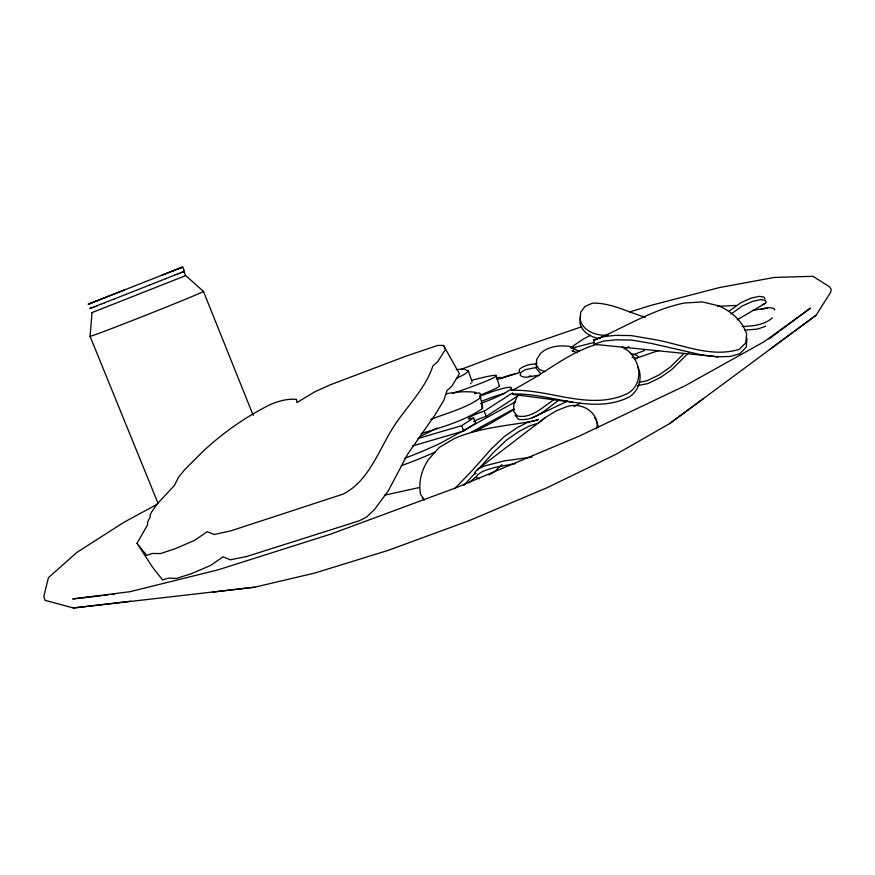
<?xml version="1.0" encoding="UTF-8"?>
<svg xmlns="http://www.w3.org/2000/svg" width="875" height="875" viewBox="0 0 875 875"><rect width="100%" height="100%" fill="white"/><g stroke="black" fill="none" stroke-linecap="round" stroke-linejoin="round"><path stroke-width="1.31" d="M536.681 362.644L536.288 368.419L540.706 373.559M746.977 338.275L746.178 347.255L739.823 353.73L730.395 356.42L717.861 356.836L595.241 344.422L594.212 344.214L593.775 339.894L603.061 336.722L615.016 335.377L631.127 335.562L651.23 339.019C680.072 343.383 710.008 358.444 739.342 349.3L745.828 342.792L746.627 333.845C742.186 320.709 731.281 311.402 718.823 305.867L702.264 301.897L683.977 303.078C655.353 308.963 630.109 323.991 603.859 336.066L594.814 340.123L593.775 339.894M92.028 312.55L90.07 336.339L157.992 503.18M580.562 315.853L579.928 323.116C582.05 332.423 591.347 337.477 600.184 338.658M596.586 428.663L597.319 424.681C595.952 409.992 579.852 402.117 566.519 406.744L556.248 410.834L545.278 417.572L478.242 468.858L475.256 471.702L474.775 473.616L476.098 473.845M519.094 372.072L519.63 369.173C524.278 365.356 530.447 363.945 536.342 363.956M446.469 393.739C455.962 391.891 466.637 391.092 475.913 392.383C470.969 396.222 481.983 389.856 480.058 395.183L479.817 397.305L480.55 397.512L479.839 398.191C465.402 408.57 447.278 412.88 430.806 419.409M137.036 543.32L147.623 524.759L147.547 522.189L150.336 516.731L149.964 515.506L151.506 512.159L157.412 503.705L174.377 485.516L178.434 477.422L184.559 469.82L203.405 450.975C223.661 432.305 246.247 416.358 271.02 404.25C279.07 400.947 287.678 398.541 296.461 399.372L296.92 402.587L314.727 391.825L329.755 385.033L405.683 356.256L437.522 345.472L443.472 345.406L459.397 373.713L451.773 386.291L447.038 390.513L443.92 400.181L434.766 415.286L407.63 454.234L388.248 490.919L374.533 509.447L366.712 516.906L359.472 520.734L246.805 556.456L230.3 559.803L223.059 556.817L210.864 565.327L191.264 573.716L176.411 578.43L168.427 578.112L162.586 579.972L152.644 567.383L137.036 543.32L146.628 555.362L152.469 553.448L160.387 553.591L175.219 548.734L194.852 540.214L207.134 531.705L214.255 534.472L230.716 530.906L343.339 494.025C368.517 481.031 378.394 451.172 392.514 428.498C405.541 407.531 425.119 389.758 432.906 365.881L437.697 361.681L445.517 349.333L443.472 345.406M594.158 342.442L571.484 348.184L579.184 351.006M475.497 472.664L463.827 485.352M477.75 469.864L493.369 452.627L506.548 440.027L519.225 431.277L529.834 425.863L537.327 423.467M737.209 319.845L765.319 303.308L766.259 302.159L765.297 300.344L760.539 299.644L752.686 301.339L742.459 305.856L731.008 314.005M683.878 353.566L670.545 366.898L659.127 374.894L646.745 380.844L639.067 382.386M472.172 382.178L468.442 371.142L463.739 368.911L456.247 369.666M212.592 592.134L254.778 587.18L314.858 573.027L388.369 550.309L468.497 520.898L547.072 487.736L616.164 454.234L669.506 423.675L816.123 315.208L830.594 292.37L831.184 289.373L829.533 286.781L812.984 276.325L774.463 277.408L719.513 287.547L652.17 305.047L629.584 311.992M518.798 394.734L517.103 396.659L513.734 404.983L513.855 411.808L517.311 415.953C531.409 418.983 543.255 406.689 554.017 399.514M468.442 371.142L464.691 374.183L456.903 378.252M470.509 383.775L471.045 383.195M688.472 352.942L671.661 369.644L660.242 377.628L647.872 383.567L637.623 385.623M729.225 311.084L741.125 302.531L751.363 298.036L759.227 296.362L763.995 297.084L764.958 298.933M502.02 464.658L494.495 471.647L488.95 474.983M454.595 488.72L471.855 470.925L491.236 449.017L504.427 436.428L517.125 427.7L527.767 422.308L538.486 419.453L535.762 420.722M468.814 482.792L476.164 476.7M545.278 417.572L538.541 423.052M768.972 338.986L778.805 331.68M780.981 330.061L810.458 308.12L764.236 341.633L685.475 385.569L579.119 436.177L455.842 487.845L330.367 534.242L217.798 569.931L129.85 591.719L72.756 598.927L101.128 595.766M769.88 349.344L816.123 315.208M669.506 423.675L703.456 398.606M559.158 399.908C547.105 408.198 534.395 421.947 518.525 419.311L515.058 415.155M772.373 317.778C764.214 325.15 752.686 326.178 742.164 326.463M644.536 350.514L633.073 354.802M412.278 446.02L463.739 431.003L475.705 423.227L473.638 417.944A11.353 1.477 -21.3 0 1 469.755 417.277A11.353 1.477 -21.3 0 1 484.181 411.163L512.586 392.886M473.506 421.509A11.353 1.509 -21.3 0 1 486.227 416.391L517.967 395.762M417.922 438.528L461.65 425.666L473.638 417.944M514.041 409.522L491.28 423.03L475.256 431.375M513.461 393.958L512.17 394.067L513.931 393.98C552.005 393.28 591.992 415.002 628.808 397.239C639.319 390.994 643.158 376.764 637.503 366.177M570.5 347.802L582.805 339.38L590.494 335.311M574.044 406.602L579.95 403.178M470.914 432.447L513.866 408.953M515.364 401.866L441.12 442.892A67.288 8.936 -21.6 0 1 404.666 458.281M157.412 504.12L123.922 522.298L77.033 552.3L48.431 577.686L43.816 596.498L45.041 600.327L73.445 607.983L254.778 587.18M761.972 304.948L765.319 303.308M532.208 417.845L567.678 401.078M624.159 348.928L628.95 346.719M478.242 468.858L484.28 466.003L504.613 460.83L532.12 457.067M596.302 344.422L595.777 344.652C571.003 352.012 550.725 368.594 528.555 381.27L515.791 388.587L511.055 390.381L512.805 390.261C550.9 389.397 590.888 411.152 627.714 393.411C646.056 382.736 639.691 355.403 622.541 347.167L622.18 346.85M183.531 271.6L184.406 271.239L182.711 267.017L179.55 268.264M182.711 267.017L178.566 268.669M90.792 308.12L89.862 308.514L90.869 308.12M182.284 272.103L184.406 271.239M90.202 303.45L89.567 303.702L90.475 303.352M180.305 272.902L182.623 271.972M180.173 268.023L181.3 267.575L180.775 267.772M177.625 273.962L180.633 272.77M174.289 275.297L177.931 273.842M91.569 302.903L88.134 304.27L91.984 302.761M90.191 303.45L96.414 300.989M173.414 270.703L179.889 268.144M165.823 278.644L174.573 275.177M149.745 284.998L166.042 278.556M95.178 301.481L124.305 289.997M161.558 275.373L174.562 270.244M107.909 296.505L172.845 270.889M95.812 301.262L108.719 296.188M125.705 294.481L149.844 284.966M114.362 298.933L125.792 294.438M92.903 302.4L96.994 300.792M171.708 271.338L180.917 267.717M90.639 303.286L94.172 301.897M104.562 302.783L114.548 298.867M100.439 304.402L104.814 302.684M96.928 305.78L100.723 304.292M94.073 306.884L97.234 305.659M91.93 307.727L94.402 306.753M90.519 308.262L92.28 307.584M182.886 271.819L184.188 271.316M460.502 369.633L496.289 356.092L581.525 326.812M91.941 312.616L185.752 275.603L203.448 291.419L253.214 415.384M634.255 358.914L658.7 350.503M765.527 326.298L757.334 329.131L744.472 330.083M497.088 379.542L520.155 372.455M185.522 275.669L184.056 271.381M760.966 309.444L769.038 307.738L772.089 307.956L774.123 308.777L774.791 310.067M421.225 433.541C441.984 427.208 463.991 421.006 482.027 408.866L482.748 408.177L480.55 397.512M480.605 403.528L481.852 403.583L482.005 407.958M419.07 487.594L384.398 495.25M573.409 350.448L572.053 350.864L576.964 352.559M572.83 347.791L571.714 347.878M529.222 376.206L530.884 375.9M752.555 310.472L767.277 307.781M515.298 463.586L494.703 467.458C488.611 469.481 481.436 470.641 476.941 475.661L476.459 477.564L479.336 478.8M534.461 420.93C507.62 425.775 479.916 427.503 454.584 438.441L439.37 447.333L428.466 459.506C421.608 469.842 418.228 482.3 420.602 494.539L424.397 500.008M73.445 607.983L130.988 601.202M103.83 595.47L107.877 595.011M111.934 594.562L114.636 594.267M539.033 375.594C533.039 375.025 525.612 379.509 520.231 375.462L520.778 372.597L525.317 369.688L536.277 367.456M594.212 344.214L603.498 341.13L615.442 339.839L631.553 340.058L650.869 343.317L701.881 354.944L717.861 356.836M717.588 306.327L736.291 305.462M608.191 335.213C597.002 336.022 583.045 331.647 580.092 319.495L580.716 312.255L584.97 306.491L592.452 303.166C611.155 302.586 627.9 312.32 645.455 317.242M513.198 394.428L572.337 402.205M575.684 347.802L569.013 346.423C559.059 345.012 548.242 346.369 540.564 353.391L536.67 359.417L536.277 365.17L539.481 369.589L544.972 371.634M632.111 357.23L636.913 358.586M630.317 353.358L636.923 355.348L638.487 357.175M594.377 417.572L596.039 419.387L598.577 427.459M422.702 498.028L423.773 499.603M461.65 425.666L463.739 431.003M484.181 411.163L486.227 416.391M496.027 375.43L499.188 385.405A70 4.342 -17.6 0 1 480.714 394.855M203.109 291.43A61.009 0.941 -21.6 0 1 147.645 314.508A61.009 0.941 -21.6 0 1 90.18 336.164M480.375 396.102A28.667 3.533 -21.3 0 1 511.383 387.877A28.667 3.533 -21.3 0 1 481.895 403.025M482.289 401.002A28.667 3.62 -21.3 0 1 504.667 393.422M472.631 380.067A70.011 3.948 -17.6 0 1 452.681 393.422M435.236 451.992A67.277 9.133 -21.6 0 1 401.275 465.719M496.431 378.142A12.862 1.498 -21.2 0 1 500.938 377.584L500.161 378.536A16.198 1.903 -21.2 0 1 514.927 374.073M437.117 427.973A72.767 9.122 -21.7 0 1 420.394 436.319"/></g></svg>
